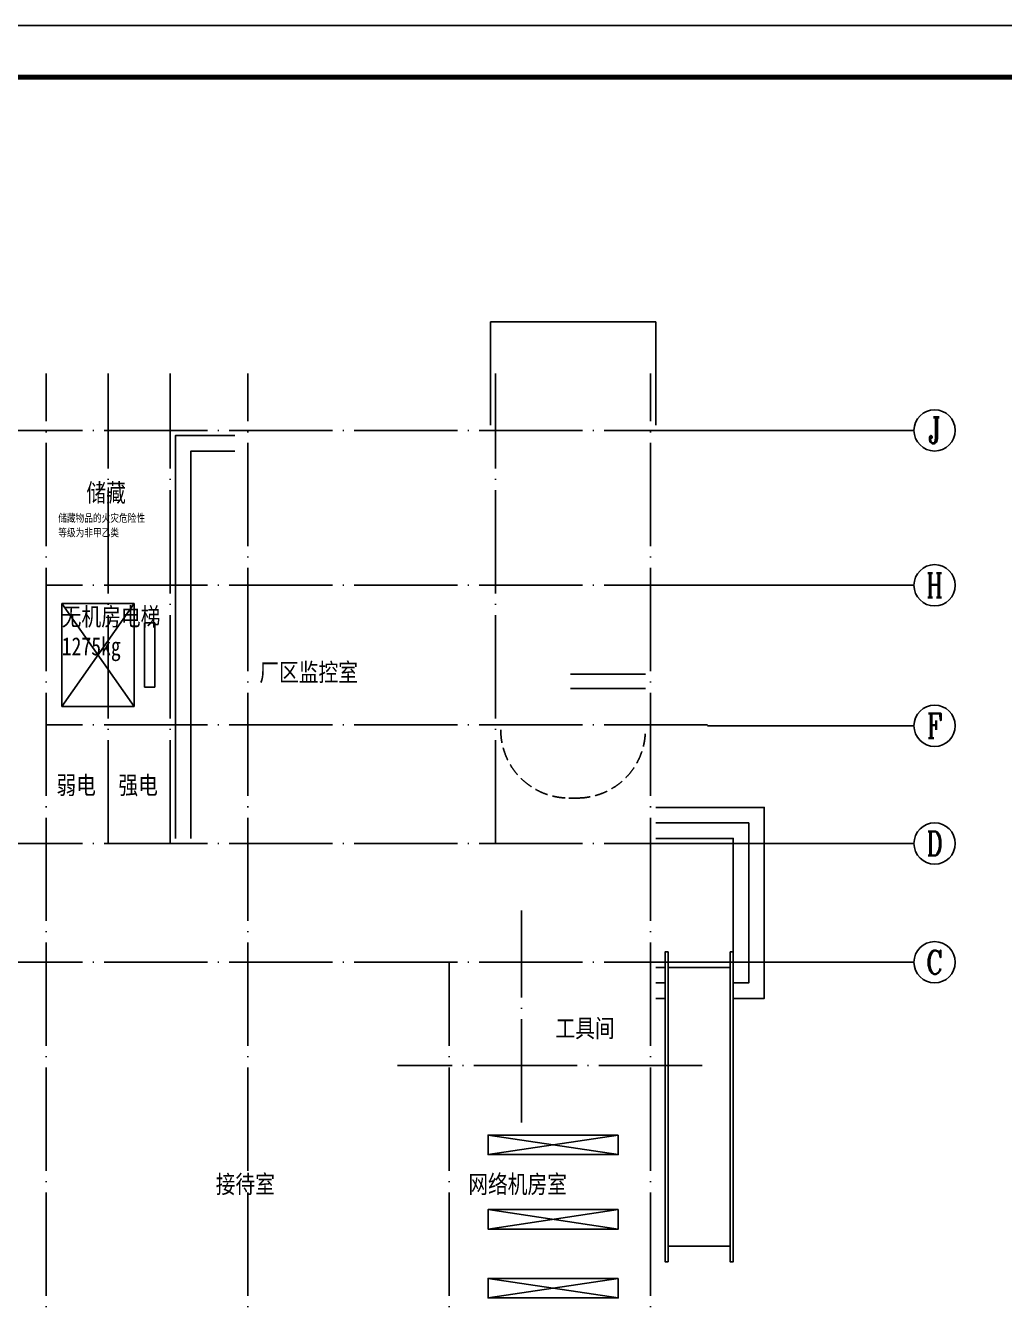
# Model space of a CAD drawing. Extents: x -695846 to 822170, y -413475 to 397179.
# Drawn here: x -500128 to -481177, y 103979 to 128744 of the extents above; entities that cross this region are included whole.
import ezdxf
from ezdxf.enums import TextEntityAlignment as Align

# ---------------------------------------------------------------- set-up
doc = ezdxf.new("R2010")
doc.units = 0
doc.header["$LTSCALE"] = 1000
doc.header["$MEASUREMENT"] = 0
doc.linetypes.add('DASH', pattern=[0.35, 0.25, -0.1])
doc.linetypes.add('DOTE', pattern=[2.42, 2, -0.2, 0.02, -0.2])
for name, color, linetype in [('AXIS', 3, 'Continuous'), ('AXIS_TEXT', 7, 'Continuous'), ('DOTE', 1, 'DOTE'), ('EVTR', 2, 'Continuous'), ('PUB_TEXT', 7, 'Continuous'), ('STAIR', 2, 'Continuous'), ('T-图框-175', 175, 'Continuous')]:
    doc.layers.add(name, color=color, linetype=linetype)
doc.styles.add('-黑体', font='simhei.ttf', dxfattribs={"width": 0.8})
doc.styles.add('_TCH_AXIS', font='COMPLEX', dxfattribs={"bigfont": 'GBCBIG'})
doc.styles.add('COMPLEX', font='COMPLEX')

# ---------------------------------------------------------------- blocks, each defined once
blk = doc.blocks.new('_AXISO')
blk.add_circle((0, 0), 0.5)
at = {"layer": 'AXIS_TEXT', "style": 'COMPLEX', "width": 1.041667}
blk.add_attdef('A', text='', height=0.56, dxfattribs=at).set_placement((-0.25, -0.28), (0.25, -0.28), align=Align.FIT)

msp = doc.modelspace()

# ---------------------------------------------------------------- linework, layer by layer
at = {"color": 8}
for p, q in [((-488654, 106880), (-491174, 107259)), ((-491174, 106880), (-488654, 107259)), ((-488654, 105438), (-491174, 105817)), ((-491174, 105438), (-488654, 105817)), ((-488654, 104105), (-491174, 104484)), ((-491174, 104105), (-488654, 104484))]:
    msp.add_line(p, q, dxfattribs=at)
for points in [[(-496078, 120805), (-497228, 120805), (-497228, 113005)], [(-487928, 113605), (-485828, 113605), (-485828, 109905), (-486428, 109905)], [(-487928, 113305), (-486128, 113305), (-486128, 110205), (-486428, 110205)], [(-487928, 113005), (-486428, 113005), (-486428, 110505)], [(-487748, 110505), (-487928, 110505)], [(-486488, 110505), (-487688, 110505)], [(-487748, 110205), (-487928, 110205)], [(-487748, 109905), (-487928, 109905)]]:
    msp.add_lwpolyline(points)
msp.add_lwpolyline([(-496078, 120505), (-496928, 120505), (-496928, 113005)], dxfattribs=at)
for points in [[(-487688, 110805), (-487748, 110805), (-487748, 104805), (-487688, 104805)], [(-486488, 110805), (-486428, 110805), (-486428, 104805), (-486488, 104805)], [(-486488, 110505), (-487688, 110505), (-487688, 105105), (-486488, 105105)]]:
    msp.add_lwpolyline(points, close=True)
for points in [[(-488654, 107259), (-488654, 106880), (-491174, 106880), (-491174, 107259)], [(-488654, 105817), (-488654, 105438), (-491174, 105438), (-491174, 105817)], [(-488654, 104484), (-488654, 104105), (-491174, 104105), (-491174, 104484)]]:
    msp.add_lwpolyline(points, close=True, dxfattribs=at)
at = {"layer": 'AXIS'}
for p, q in [((-486928, 120905), (-482928, 120905)), ((-486928, 117905), (-482928, 117905)), ((-486928, 115185), (-482928, 115185)), ((-486928, 112905), (-482928, 112905)), ((-486928, 110605), (-482928, 110605))]:
    msp.add_line(p, q, dxfattribs=at)
at = {"layer": 'DOTE'}
for p, q in [((-499728, 99305), (-499728, 122005)), ((-498528, 112905), (-498528, 122005)), ((-497328, 112905), (-497328, 122005)), ((-495828, 99305), (-495828, 122005)), ((-491028, 112905), (-491028, 122005)), ((-488028, 99305), (-488028, 122005)), ((-486928, 120905), (-528128, 120905)), ((-486928, 117905), (-499728, 117905)), ((-486928, 115205), (-499728, 115205)), ((-486928, 112905), (-528128, 112905)), ((-490528, 107505), (-490528, 111605)), ((-486928, 110605), (-528128, 110605)), ((-491928, 99305), (-491928, 110605)), ((-487028, 108605), (-492928, 108605))]:
    msp.add_line(p, q, dxfattribs=at)
at = {"layer": 'EVTR'}
for p, q in [((-499428, 115555), (-499428, 117555)), ((-499428, 117555), (-498028, 117555)), ((-498028, 115555), (-499428, 117555)), ((-499428, 115555), (-498028, 117555)), ((-498028, 117555), (-498028, 115555)), ((-497828, 115930), (-497828, 117180)), ((-497828, 117180), (-497628, 117180)), ((-497628, 117180), (-497628, 115930)), ((-497628, 115930), (-497828, 115930)), ((-498028, 115555), (-499428, 115555))]:
    msp.add_line(p, q, dxfattribs=at)
at = {"layer": 'STAIR'}
for p, q in [((-491128, 121005), (-491128, 123005)), ((-491128, 123005), (-487928, 123005)), ((-487928, 123005), (-487928, 121005))]:
    msp.add_line(p, q, dxfattribs=at)
at = {"layer": 'STAIR', "color": 9, "linetype": 'DASH'}
msp.add_line((-489608, 113785), (-489448, 113785), dxfattribs=at)
at = {"layer": 'STAIR'}
for points in [[(-489578, 116185), (-488128, 116185)], [(-489578, 115905), (-488128, 115905)]]:
    msp.add_lwpolyline(points, dxfattribs=at)
at = {"layer": 'STAIR', "color": 9, "linetype": 'DASH'}
for points in [[(-490928, 115105, 0.414214), (-489608, 113785)], [(-488128, 115105, -0.414214), (-489448, 113785)]]:
    msp.add_lwpolyline(points, format="xyb", dxfattribs=at)
at = {"layer": 'T-图框-175'}
msp.add_lwpolyline([(-535780, 86744), (-461480, 86744), (-461480, 128744), (-535780, 128744)], close=True, dxfattribs=at)
at = {"layer": 'T-图框-175', "const_width": 100}
msp.add_lwpolyline([(-533280, 87744), (-462480, 87744), (-462480, 127744), (-533280, 127744)], close=True, dxfattribs=at)

# ---------------------------------------------------------------- block references
at = {"layer": 'AXIS'}
ref = msp.add_blockref('_AXISO', (-482528, 120905), dxfattribs=dict(at, xscale=800, yscale=800, zscale=800))
ref.add_attrib('A', 'J', dxfattribs={"layer": 'AXIS_TEXT', "height": 506, "style": '_TCH_AXIS', "width": 0.909091}).set_placement((-482648, 120652), (-482407, 120652), align=Align.FIT)
ref = msp.add_blockref('_AXISO', (-482528, 117905), dxfattribs=dict(at, xscale=800, yscale=800, zscale=800))
ref.add_attrib('A', 'H', dxfattribs={"layer": 'AXIS_TEXT', "height": 466, "style": '_TCH_AXIS', "width": 0.7}).set_placement((-482683, 117672), (-482372, 117672), align=Align.FIT)
ref = msp.add_blockref('_AXISO', (-482528, 115185), dxfattribs=dict(at, xscale=800, yscale=800, zscale=800))
ref.add_attrib('A', 'F', dxfattribs={"layer": 'AXIS_TEXT', "height": 476, "style": '_TCH_AXIS', "width": 0.8125}).set_placement((-482675, 114947), (-482380, 114947), align=Align.FIT)
ref = msp.add_blockref('_AXISO', (-482528, 112905), dxfattribs=dict(at, xscale=800, yscale=800, zscale=800))
ref.add_attrib('A', 'D', dxfattribs={"layer": 'AXIS_TEXT', "height": 466, "style": '_TCH_AXIS', "width": 0.823529}).set_placement((-482683, 112672), (-482372, 112672), align=Align.FIT)
ref = msp.add_blockref('_AXISO', (-482528, 110605), dxfattribs=dict(at, xscale=800, yscale=800, zscale=800))
ref.add_attrib('A', 'C', dxfattribs={"layer": 'AXIS_TEXT', "height": 456, "style": '_TCH_AXIS'}).set_placement((-482691, 110377), (-482365, 110377), align=Align.FIT)

# ---------------------------------------------------------------- texts
at = {"layer": 'PUB_TEXT', "style": '-黑体', "width": 0.8}
for s, height, p in [('储藏', 350, (-498951, 119522)), ('储藏物品的火灾危险性', 150, (-499495, 119133)), ('等级为非甲乙类', 150, (-499495, 118850)), ('无机房电梯', 350, (-499428, 117123)), ('1275kg', 350, (-499428, 116549)), ('厂区监控室', 350, (-495602, 116047)), ('弱电', 350, (-499530, 113860)), ('强电', 350, (-498330, 113860)), ('工具间', 350, (-489869, 109152)), ('接待室', 350, (-496447, 106133)), ('网络机房室', 350, (-491557, 106133))]:
    msp.add_text(s, height=height, dxfattribs=at).set_placement(p)

doc.saveas('drawing.dxf')
